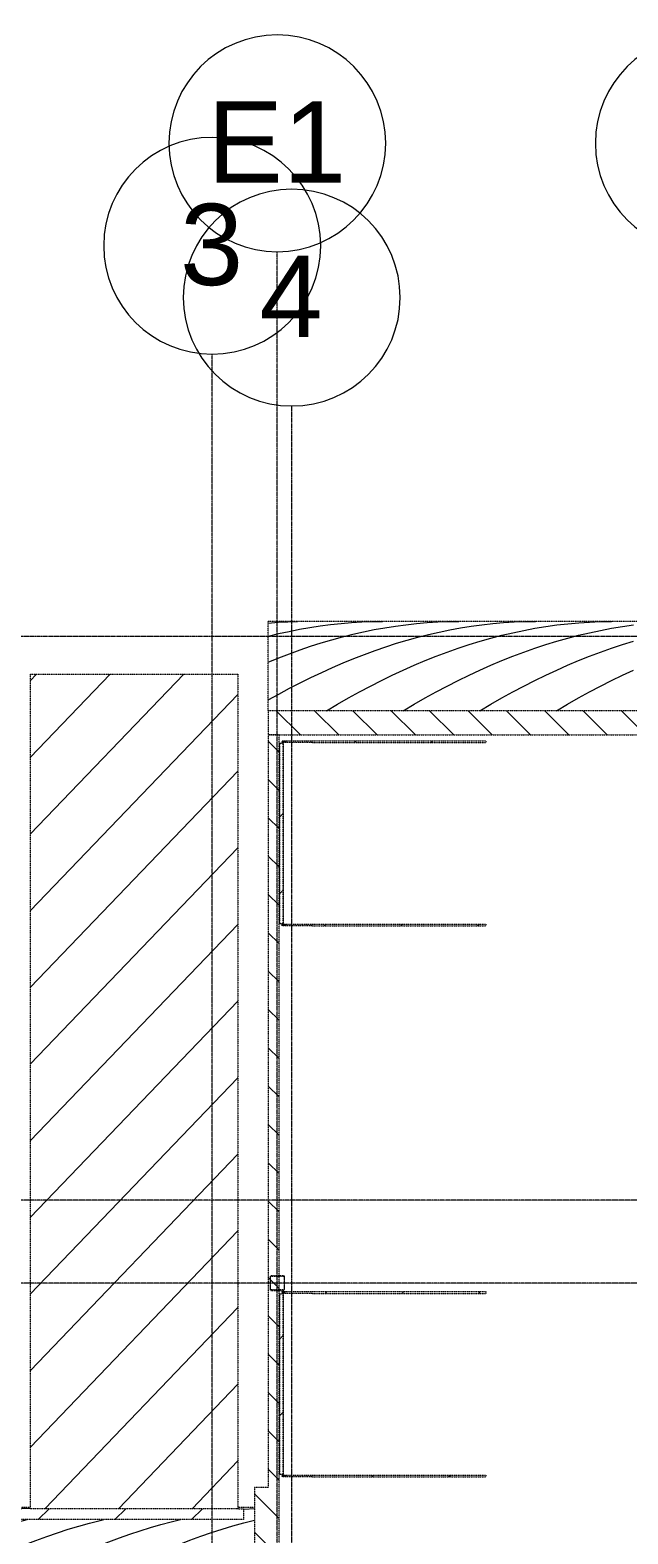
# Model space of a CAD drawing. Header units: inches. Extents: x -4124 to 2030, y 10168 to 14873.
# Drawn here: x 115 to 446, y 11264 to 12096 of the extents above; entities that cross this region are included whole.
import ezdxf

# ---------------------------------------------------------------- set-up
doc = ezdxf.new("R2010")
doc.units = ezdxf.units.IN
doc.header["$MEASUREMENT"] = 0
doc.linetypes.add('Demolished', pattern=[0.1875, 0.125, -0.0625])
doc.linetypes.add('Grid Line 1_2_', pattern=[0.875, 0.5, -0.125, 0.125, -0.125])
for name, color, linetype, lineweight in [('A-DOOR', 31, 'Demolished', 9), ('A-ROOF', 132, 'Demolished', 9), ('A-ROOF-PATT', 132, 'Demolished', 9), ('A-WALL', 113, 'Continuous', 9), ('A-WALL-PATT', 111, 'Continuous', 13), ('S-COLS', 52, 'Continuous', 9), ('S-GRID', 1, 'Continuous', 9), ('S-GRID-IDEN', 1, 'Continuous', 9)]:
    doc.layers.add(name, color=color, linetype=linetype, lineweight=lineweight)
doc.styles.add('Arial', font='arial.ttf', dxfattribs={"height": 45})
pattern_1 = [(135, (3272.782, 0), (-10.606602, -10.606602), [])]
pattern_2 = [(315, (-11585.395, -3056.942), (21.2132, 21.2132), [])]
pattern_3 = [(359.137, (-11585.395, -40.572), (21.213218923, 0.319530762), [])]
pattern_4 = [(315, (-11280.395, -3056.942), (21.2132, 21.2132), [])]
pattern_5 = [(359.137, (-11280.395, -40.572), (21.213218923, 0.319530762), [])]

# ---------------------------------------------------------------- blocks, each defined once
blk = doc.blocks.new('HSS-Hollow Structural Section-Column - HSS8X8X1_4-V51-DEMO PLAN - MEZZ')
at = {"layer": 'S-COLS', "linetype": 'Demolished'}
h = blk.add_hatch(dxfattribs=at)
h.set_pattern_fill('FP_42', color=1, style=0, pattern_type=2)
h.set_pattern_definition([(135, (3021.203, -11402.395), (-10.606602, -10.606602), [])])
h.paths.add_polyline_path([(-3.53, -4), (3.53, -4), (3.53, -3.77), (-3.53, -3.77)], flags=0)
h.paths.add_polyline_path([(-4, -3.53), (-3.77, -3.53), (-3.77, 3.53), (-4, 3.53)], flags=0)
h.paths.add_polyline_path([(-3.53, -4), (-3.77, -3.66), (-4, -3.53), (-3.77, -3.9), (-3.7, -3.93)], flags=0)
h.paths.add_polyline_path([(4, -3.53), (4, 3.53), (3.77, 3.53), (3.77, -3.53)], flags=0)
h.paths.add_polyline_path([(3.53, -4), (3.86, -3.86), (4, -3.53), (3.66, -3.77)], flags=0)
h.paths.add_polyline_path([(-3.53, 4), (-3.53, 3.77), (3.53, 3.77), (3.53, 4), (-3.31, 4)], flags=0)
h.paths.add_polyline_path([(-4, 3.53), (-3.66, 3.77), (-3.53, 4), (-3.86, 3.86)], flags=0)
h.paths.add_polyline_path([(4, 3.53), (3.77, 3.9), (3.53, 4), (3.77, 3.66)], flags=0)
at = {"layer": 'S-COLS', "color": 10, "linetype": 'Demolished', "lineweight": 15}
for p, q in [((-4, 3.53), (-4, -3.53)), ((-3.77, -3.53), (-3.77, 3.53)), ((3.53, 4), (-3.53, 4)), ((-3.53, 3.77), (3.53, 3.77)), ((3.77, 3.53), (3.77, -3.53)), ((4, -3.53), (4, 3.53)), ((3.53, -3.77), (-3.53, -3.77)), ((-3.53, -4), (3.53, -4))]:
    blk.add_line(p, q, dxfattribs=at)
for centre, radius, start, end in [((-3.53, 3.53), 0.466, 90, 180), ((-3.53, 3.53), 0.233, 90, 180), ((3.53, 3.53), 0.466, 360, 90), ((3.53, 3.53), 0.233, 0, 90), ((-3.53, -3.53), 0.466, 180, 270), ((-3.53, -3.53), 0.233, 180, 270), ((3.53, -3.53), 0.466, 270, 360), ((3.53, -3.53), 0.233, 270, 0)]:
    blk.add_arc(centre, radius, start, end, dxfattribs=at)
blk = doc.blocks.new('FP_52-DEMO PLAN - MEZZ')
at = {"layer": 'A-ROOF', "color": 1}
for p, q in [((-3157.95, 11278.15), (-3200.45, 11278.15)), ((-3033.83, 11278.15), (-3042.95, 11278.15))]:
    blk.add_line(p, q, dxfattribs=at)
at = {"layer": 'A-ROOF-PATT', "color": 20, "linetype": 'Continuous'}
for p, q in [((-3200.45, 11277.89), (-3199.12, 11277.97)), ((-3199.12, 11277.97), (-3193.2, 11278.18)), ((-3163.66, 11277.52), (-3162.61, 11277.61)), ((-3162.61, 11277.61), (-3157.95, 11277.89)), ((-3039.95, 11277.22), (-3039.58, 11277.26)), ((-3039.58, 11277.26), (-3033.83, 11277.72)), ((-3185.29, 11264.23), (-3179.37, 11266.15)), ((-3179.37, 11266.15), (-3173.45, 11267.93)), ((-3173.45, 11267.93), (-3167.53, 11269.57)), ((-3167.53, 11269.57), (-3161.61, 11271.07)), ((-3161.61, 11271.07), (-3159.66, 11271.52)), ((-3142.86, 11264.23), (-3136.94, 11266.15)), ((-3136.94, 11266.15), (-3131.02, 11267.93)), ((-3131.02, 11267.93), (-3125.1, 11269.57)), ((-3125.1, 11269.57), (-3119.19, 11271.07)), ((-3119.19, 11271.07), (-3117.23, 11271.52)), ((-3102.81, 11263.42), (-3097.06, 11265.34)), ((-3097.06, 11265.34), (-3091.31, 11267.13)), ((-3091.31, 11267.13), (-3085.57, 11268.79)), ((-3085.57, 11268.79), (-3079.82, 11270.31)), ((-3079.82, 11270.31), (-3074.84, 11271.52)), ((-3063.56, 11262.31), (-3057.61, 11264.36)), ((-3057.61, 11264.36), (-3051.67, 11266.28)), ((-3051.67, 11266.28), (-3045.72, 11268.06)), ((-3045.72, 11268.06), (-3039.77, 11269.7)), ((-3039.77, 11269.7), (-3033.83, 11271.19)), ((-3200.45, 11258.68), (-3197.12, 11259.99)), ((-3197.12, 11259.99), (-3191.2, 11262.18)), ((-3191.2, 11262.18), (-3185.29, 11264.23)), ((-3166.53, 11255.21), (-3160.61, 11257.66)), ((-3160.61, 11257.66), (-3154.7, 11259.99)), ((-3154.7, 11259.99), (-3148.78, 11262.18)), ((-3148.78, 11262.18), (-3142.86, 11264.23)), ((-3125.8, 11254.48), (-3120.06, 11256.9)), ((-3120.06, 11256.9), (-3114.31, 11259.2)), ((-3114.31, 11259.2), (-3108.56, 11261.38)), ((-3108.56, 11261.38), (-3102.81, 11263.42)), ((-3081.4, 11255.33), (-3075.45, 11257.79)), ((-3075.45, 11257.79), (-3069.51, 11260.12)), ((-3069.51, 11260.12), (-3063.56, 11262.31)), ((-3039.7, 11255.02), (-3033.83, 11257.46)), ((-3184.29, 11247.06), (-3178.37, 11249.91)), ((-3178.37, 11249.91), (-3172.45, 11252.62)), ((-3172.45, 11252.62), (-3166.53, 11255.21)), ((-3143.05, 11246.48), (-3137.3, 11249.26)), ((-3137.3, 11249.26), (-3131.55, 11251.93)), ((-3131.55, 11251.93), (-3125.8, 11254.48)), ((-3099.24, 11247.16), (-3093.29, 11250.01)), ((-3093.29, 11250.01), (-3087.35, 11252.73)), ((-3087.35, 11252.73), (-3081.4, 11255.33)), ((-3057.32, 11246.91), (-3051.45, 11249.74)), ((-3051.45, 11249.74), (-3045.58, 11252.44)), ((-3045.58, 11252.44), (-3039.7, 11255.02)), ((-3667.45, 11238.49), (-3661.59, 11241.65)), ((-3661.59, 11241.65), (-3658.94, 11243.02)), ((-3626.31, 11237.78), (-3620.39, 11241)), ((-3620.39, 11241), (-3616.52, 11243.02)), ((-3583.88, 11237.78), (-3577.96, 11241)), ((-3577.96, 11241), (-3574.09, 11243.02)), ((-3541.45, 11237.78), (-3535.54, 11241)), ((-3535.54, 11241), (-3531.67, 11243.02)), ((-3499.03, 11237.78), (-3493.11, 11241)), ((-3493.11, 11241), (-3489.24, 11243.02)), ((-3456.6, 11237.78), (-3450.68, 11241)), ((-3450.68, 11241), (-3446.81, 11243.02)), ((-3414.18, 11237.78), (-3408.26, 11241)), ((-3408.26, 11241), (-3404.39, 11243.02)), ((-3371.75, 11237.78), (-3365.83, 11241)), ((-3365.83, 11241), (-3361.96, 11243.02)), ((-3329.32, 11237.78), (-3323.4, 11241)), ((-3323.4, 11241), (-3319.53, 11243.02)), ((-3286.9, 11237.78), (-3280.98, 11241)), ((-3280.98, 11241), (-3277.11, 11243.02)), ((-3244.47, 11237.78), (-3238.55, 11241)), ((-3238.55, 11241), (-3234.68, 11243.02)), ((-3202.04, 11237.78), (-3196.12, 11241)), ((-3196.12, 11241), (-3190.21, 11244.09)), ((-3190.21, 11244.09), (-3184.29, 11247.06)), ((-3160.3, 11237.4), (-3154.55, 11240.54)), ((-3154.55, 11240.54), (-3148.8, 11243.57)), ((-3148.8, 11243.57), (-3143.05, 11246.48)), ((-3117.08, 11237.84), (-3111.13, 11241.07)), ((-3111.13, 11241.07), (-3105.19, 11244.18)), ((-3105.19, 11244.18), (-3099.24, 11247.16)), ((-3074.94, 11237.68), (-3069.07, 11240.88)), ((-3069.07, 11240.88), (-3063.2, 11243.95)), ((-3063.2, 11243.95), (-3057.32, 11246.91)), ((-3638.14, 11230.99), (-3632.23, 11234.44)), ((-3632.23, 11234.44), (-3626.31, 11237.78)), ((-3595.72, 11230.99), (-3589.8, 11234.44)), ((-3589.8, 11234.44), (-3583.88, 11237.78)), ((-3553.29, 11230.99), (-3547.37, 11234.44)), ((-3547.37, 11234.44), (-3541.45, 11237.78)), ((-3510.86, 11230.99), (-3504.95, 11234.44)), ((-3504.95, 11234.44), (-3499.03, 11237.78)), ((-3468.44, 11230.99), (-3462.52, 11234.44)), ((-3462.52, 11234.44), (-3456.6, 11237.78)), ((-3426.01, 11230.99), (-3420.09, 11234.44)), ((-3420.09, 11234.44), (-3414.18, 11237.78)), ((-3383.59, 11230.99), (-3377.67, 11234.44)), ((-3377.67, 11234.44), (-3371.75, 11237.78)), ((-3341.16, 11230.99), (-3335.24, 11234.44)), ((-3335.24, 11234.44), (-3329.32, 11237.78)), ((-3298.73, 11230.99), (-3292.81, 11234.44)), ((-3292.81, 11234.44), (-3286.9, 11237.78)), ((-3256.31, 11230.99), (-3250.39, 11234.44)), ((-3250.39, 11234.44), (-3244.47, 11237.78)), ((-3213.88, 11230.99), (-3207.96, 11234.44)), ((-3207.96, 11234.44), (-3202.04, 11237.78)), ((-3171.79, 11230.79), (-3166.04, 11234.15)), ((-3166.04, 11234.15), (-3160.3, 11237.4)), ((-3128.97, 11231.02), (-3123.02, 11234.49)), ((-3123.02, 11234.49), (-3117.08, 11237.84)), ((-3086.69, 11230.93), (-3080.82, 11234.37)), ((-3080.82, 11234.37), (-3074.94, 11237.68)), ((-3044.92, 11230.54), (-3039.37, 11233.8)), ((-3039.37, 11233.8), (-3033.83, 11236.95)), ((-3649.98, 11223.73), (-3644.06, 11227.41)), ((-3644.06, 11227.41), (-3638.14, 11230.99)), ((-3607.55, 11223.73), (-3601.64, 11227.41)), ((-3601.64, 11227.41), (-3595.72, 11230.99)), ((-3565.13, 11223.73), (-3559.21, 11227.41)), ((-3559.21, 11227.41), (-3553.29, 11230.99)), ((-3522.7, 11223.73), (-3516.78, 11227.41)), ((-3516.78, 11227.41), (-3510.86, 11230.99)), ((-3480.28, 11223.73), (-3474.36, 11227.41)), ((-3474.36, 11227.41), (-3468.44, 11230.99)), ((-3437.85, 11223.73), (-3431.93, 11227.41)), ((-3431.93, 11227.41), (-3426.01, 11230.99)), ((-3395.42, 11223.73), (-3389.5, 11227.41)), ((-3389.5, 11227.41), (-3383.59, 11230.99)), ((-3353, 11223.73), (-3347.08, 11227.41)), ((-3347.08, 11227.41), (-3341.16, 11230.99)), ((-3310.57, 11223.73), (-3304.65, 11227.41)), ((-3304.65, 11227.41), (-3298.73, 11230.99)), ((-3268.14, 11223.73), (-3262.22, 11227.41)), ((-3262.22, 11227.41), (-3256.31, 11230.99)), ((-3225.72, 11223.73), (-3219.8, 11227.41)), ((-3219.8, 11227.41), (-3213.88, 11230.99)), ((-3183.29, 11223.73), (-3177.54, 11227.31)), ((-3177.54, 11227.31), (-3171.79, 11230.79)), ((-3140.86, 11223.73), (-3134.92, 11227.43)), ((-3134.92, 11227.43), (-3128.97, 11231.02)), ((-3098.44, 11223.73), (-3092.56, 11227.39)), ((-3092.56, 11227.39), (-3086.69, 11230.93)), ((-3056.01, 11223.73), (-3050.47, 11227.19)), ((-3050.47, 11227.19), (-3044.92, 11230.54))]:
    blk.add_line(p, q, dxfattribs=at)
blk = doc.blocks.new('FP_54-DEMO PLAN - MEZZ')
at = {"layer": 'A-ROOF', "color": 1}
blk.add_line((-1585.45, 11768.64), (-3026.2, 11768.64), dxfattribs=at)
at = {"layer": 'A-ROOF-PATT', "color": 20, "linetype": 'Continuous'}
for p, q in [((-3026.2, 11767.83), (-3020.81, 11768.24)), ((-3020.81, 11768.24), (-3015.42, 11768.53)), ((-3015.42, 11768.53), (-3010.03, 11768.7)), ((-3014.7, 11763.24), (-3008.95, 11764.38)), ((-3008.95, 11764.38), (-3003.2, 11765.4)), ((-3003.2, 11765.4), (-2997.45, 11766.28)), ((-2997.45, 11766.28), (-2991.69, 11767.02)), ((-2991.69, 11767.02), (-2985.94, 11767.64)), ((-2985.94, 11767.64), (-2980.19, 11768.12)), ((-2980.19, 11768.12), (-2974.44, 11768.46)), ((-2974.44, 11768.46), (-2968.69, 11768.68)), ((-2973.47, 11762.98), (-2967.61, 11764.18)), ((-2968.69, 11768.68), (-2962.94, 11768.75)), ((-2967.61, 11764.18), (-2961.75, 11765.23)), ((-2961.75, 11765.23), (-2955.89, 11766.15)), ((-2955.89, 11766.15), (-2950.03, 11766.93)), ((-2950.03, 11766.93), (-2944.17, 11767.58)), ((-2944.17, 11767.58), (-2938.31, 11768.08)), ((-2938.31, 11768.08), (-2932.45, 11768.44)), ((-2932.45, 11768.44), (-2926.59, 11768.67)), ((-2931.61, 11762.86), (-2925.7, 11764.07)), ((-2926.59, 11768.67), (-2920.73, 11768.75)), ((-2925.7, 11764.07), (-2919.79, 11765.15)), ((-2919.79, 11765.15), (-2913.88, 11766.09)), ((-2913.88, 11766.09), (-2907.96, 11766.89)), ((-2907.96, 11766.89), (-2902.05, 11767.54)), ((-2902.05, 11767.54), (-2896.14, 11768.06)), ((-2896.14, 11768.06), (-2890.23, 11768.43)), ((-2890.23, 11768.43), (-2884.32, 11768.66)), ((-2884.79, 11763.78), (-2878.73, 11764.92)), ((-2884.32, 11768.66), (-2878.41, 11768.75)), ((-2878.73, 11764.92), (-2872.67, 11765.91)), ((-2872.67, 11765.91), (-2866.6, 11766.76)), ((-2866.6, 11766.76), (-2860.54, 11767.45)), ((-2860.54, 11767.45), (-2854.47, 11768)), ((-2854.47, 11768), (-2848.41, 11768.4)), ((-2848.41, 11768.4), (-2842.35, 11768.65)), ((-2842.37, 11763.78), (-2836.3, 11764.92)), ((-2842.35, 11768.65), (-2836.28, 11768.75)), ((-2836.3, 11764.92), (-2830.24, 11765.91)), ((-2830.24, 11765.91), (-2824.18, 11766.76)), ((-3026.2, 11760.55), (-3020.45, 11761.96)), ((-3020.45, 11761.96), (-3014.7, 11763.24)), ((-3002.76, 11754.98), (-2996.9, 11756.85)), ((-2996.9, 11756.85), (-2991.04, 11758.58)), ((-2991.04, 11758.58), (-2985.18, 11760.19)), ((-2985.18, 11760.19), (-2979.33, 11761.65)), ((-2979.33, 11761.65), (-2973.47, 11762.98)), ((-2961.17, 11754.71), (-2955.26, 11756.61)), ((-2955.26, 11756.61), (-2949.35, 11758.38)), ((-2949.35, 11758.38), (-2943.44, 11760.01)), ((-2943.44, 11760.01), (-2937.52, 11761.5)), ((-2937.52, 11761.5), (-2931.61, 11762.86)), ((-2921.18, 11753.88), (-2915.11, 11755.89)), ((-2915.11, 11755.89), (-2909.05, 11757.76)), ((-2909.05, 11757.76), (-2902.99, 11759.48)), ((-2902.99, 11759.48), (-2896.92, 11761.06)), ((-2896.92, 11761.06), (-2890.86, 11762.49)), ((-2890.86, 11762.49), (-2884.79, 11763.78)), ((-2878.75, 11753.88), (-2872.69, 11755.89)), ((-2872.69, 11755.89), (-2866.62, 11757.76)), ((-2866.62, 11757.76), (-2860.56, 11759.48)), ((-2860.56, 11759.48), (-2854.5, 11761.06)), ((-2854.5, 11761.06), (-2848.43, 11762.49)), ((-2848.43, 11762.49), (-2842.37, 11763.78)), ((-2836.32, 11753.88), (-2830.26, 11755.89)), ((-2830.26, 11755.89), (-2824.2, 11757.76)), ((-3026.2, 11746.21), (-3020.34, 11748.59)), ((-3020.34, 11748.59), (-3014.48, 11750.85)), ((-3014.48, 11750.85), (-3008.62, 11752.98)), ((-3008.62, 11752.98), (-3002.76, 11754.98)), ((-2984.82, 11745.77), (-2978.91, 11748.2)), ((-2978.91, 11748.2), (-2973, 11750.5)), ((-2973, 11750.5), (-2967.08, 11752.67)), ((-2967.08, 11752.67), (-2961.17, 11754.71)), ((-2939.37, 11747.03), (-2933.3, 11749.45)), ((-2933.3, 11749.45), (-2927.24, 11751.74)), ((-2927.24, 11751.74), (-2921.18, 11753.88)), ((-2896.94, 11747.03), (-2890.88, 11749.45)), ((-2890.88, 11749.45), (-2884.81, 11751.74)), ((-2884.81, 11751.74), (-2878.75, 11753.88)), ((-2854.52, 11747.03), (-2848.45, 11749.45)), ((-2848.45, 11749.45), (-2842.39, 11751.74)), ((-2842.39, 11751.74), (-2836.32, 11753.88)), ((-3002.56, 11737.71), (-2996.64, 11740.52)), ((-2996.64, 11740.52), (-2990.73, 11743.21)), ((-2990.73, 11743.21), (-2984.82, 11745.77)), ((-2963.62, 11735.99), (-2957.56, 11738.94)), ((-2957.56, 11738.94), (-2951.5, 11741.77)), ((-2951.5, 11741.77), (-2945.43, 11744.47)), ((-2945.43, 11744.47), (-2939.37, 11747.03)), ((-2921.2, 11735.99), (-2915.13, 11738.94)), ((-2915.13, 11738.94), (-2909.07, 11741.77)), ((-2909.07, 11741.77), (-2903.01, 11744.47)), ((-2903.01, 11744.47), (-2896.94, 11747.03)), ((-2878.77, 11735.99), (-2872.71, 11738.94)), ((-2872.71, 11738.94), (-2866.64, 11741.77)), ((-2866.64, 11741.77), (-2860.58, 11744.47)), ((-2860.58, 11744.47), (-2854.52, 11747.03)), ((-2836.34, 11735.99), (-2830.28, 11738.94)), ((-2830.28, 11738.94), (-2824.22, 11741.77)), ((-3020.29, 11728.53), (-3014.38, 11731.71)), ((-3014.38, 11731.71), (-3008.47, 11734.77)), ((-3008.47, 11734.77), (-3002.56, 11737.71)), ((-2975.75, 11729.68), (-2969.69, 11732.9)), ((-2969.69, 11732.9), (-2963.62, 11735.99)), ((-2933.33, 11729.68), (-2927.26, 11732.9)), ((-2927.26, 11732.9), (-2921.2, 11735.99)), ((-2890.9, 11729.68), (-2884.84, 11732.9)), ((-2884.84, 11732.9), (-2878.77, 11735.99)), ((-2848.47, 11729.68), (-2842.41, 11732.9)), ((-2842.41, 11732.9), (-2836.34, 11735.99)), ((-3026.2, 11725.23), (-3020.29, 11728.53)), ((-2993.94, 11719.28), (-2987.88, 11722.87)), ((-2987.88, 11722.87), (-2981.82, 11726.34)), ((-2981.82, 11726.34), (-2975.75, 11729.68)), ((-2951.52, 11719.28), (-2945.45, 11722.87)), ((-2945.45, 11722.87), (-2939.39, 11726.34)), ((-2939.39, 11726.34), (-2933.33, 11729.68)), ((-2909.09, 11719.28), (-2903.03, 11722.87)), ((-2903.03, 11722.87), (-2896.96, 11726.34)), ((-2896.96, 11726.34), (-2890.9, 11729.68)), ((-2866.66, 11719.28), (-2860.6, 11722.87)), ((-2860.6, 11722.87), (-2854.54, 11726.34)), ((-2854.54, 11726.34), (-2848.47, 11729.68))]:
    blk.add_line(p, q, dxfattribs=at)
blk = doc.blocks.new('Door-Sectional_DesignersChoice_Amarr - 8_x8_-1589674-DEMO PLAN - MEZZ')
at = {"layer": 'A-DOOR', "linetype": 'Continuous'}
h = blk.add_hatch(dxfattribs=at)
h.set_pattern_fill('FP_72', color=20, style=0, pattern_type=2)
h.set_pattern_definition(pattern_3)
h.paths.add_polyline_path([(14.72, -39.09), (14.72, -39.8), (15.72, -39.8), (15.72, -38.44), (14.72, -38.44), (14.72, -39.03)], flags=0)
at = {"layer": 'A-DOOR'}
h = blk.add_hatch(dxfattribs=at)
h.set_pattern_fill('FP_49', color=20, style=0, pattern_type=2)
h.set_pattern_definition(pattern_2)
h.paths.add_polyline_path([(16, -39.03), (116, -39.03), (116, -37.15), (16, -37.15)], flags=0)
h = blk.add_hatch(dxfattribs=at)
h.set_pattern_fill('FP_71', color=20, style=0, pattern_type=2)
h.set_pattern_definition([(324.736, (-11585.395, -1547.985), (21.212953, 15.000375), [])])
h.paths.add_polyline_path([(16, -39.03), (16, -39.09), (30.42, -39.03)], flags=0)
h = blk.add_hatch(dxfattribs=at)
h.set_pattern_fill('FP_72', color=20, style=0, pattern_type=2)
h.set_pattern_definition(pattern_3)
h.paths.add_polyline_path([(116.28, -39.09), (116.28, -39.8), (117.28, -39.8), (117.28, -38.44), (116.28, -38.44), (116.28, -39.03)], flags=0)
h = blk.add_hatch(dxfattribs=at)
h.set_pattern_fill('FP_49', color=20, style=0, pattern_type=2)
h.set_pattern_definition(pattern_2)
h.paths.add_polyline_path([(14.72, -103.33), (14.72, -151.09), (15.72, -151.09), (15.72, -55.29), (14.72, -55.29)], flags=0)
h = blk.add_hatch(dxfattribs=at)
h.set_pattern_fill('FP_49', color=20, style=0, pattern_type=2)
h.set_pattern_definition(pattern_2)
h.paths.add_polyline_path([(116.28, -103.33), (116.28, -151.09), (117.28, -151.09), (117.28, -55.29), (116.28, -55.29)], flags=0)
at = {"layer": 'A-DOOR', "color": 1}
for p, q in [((14.72, -39.8), (14.72, -38.44)), ((14.72, -38.44), (15.72, -38.44)), ((14.72, -55.29), (14.72, -39.8)), ((15.72, -39.8), (14.72, -39.8)), ((15.72, -38.44), (15.72, -39.8)), ((15.72, -39.8), (15.72, -55.29)), ((16, -37.15), (16, -37.09)), ((16, -37.09), (116, -37.09)), ((16, -39.03), (16, -37.15)), ((16, -37.15), (116, -37.15)), ((16, -39.09), (16, -39.03)), ((16, -39.03), (116, -39.03)), ((16, -39.09), (116, -39.09)), ((116, -37.09), (116, -37.15)), ((116, -37.15), (116, -39.03)), ((116, -39.03), (116, -39.09)), ((116.28, -39.8), (116.28, -38.44)), ((116.28, -38.44), (117.28, -38.44)), ((116.28, -55.29), (116.28, -39.8)), ((117.28, -39.8), (116.28, -39.8)), ((117.28, -38.44), (117.28, -39.8)), ((117.28, -39.8), (117.28, -55.29)), ((14.72, -55.29), (14.72, -151.09)), ((15.72, -55.29), (15.72, -151.09)), ((116.28, -55.29), (116.28, -151.09)), ((117.28, -55.29), (117.28, -151.09)), ((15.72, -151.09), (14.72, -151.09)), ((117.28, -151.09), (116.28, -151.09))]:
    blk.add_line(p, q, dxfattribs=at)
blk = doc.blocks.new('Door-Sectional_DesignersChoice_Amarr - 8_x8_-V60-DEMO PLAN - MEZZ')
at = {"layer": 'A-DOOR', "linetype": 'Continuous'}
h = blk.add_hatch(dxfattribs=at)
h.set_pattern_fill('FP_75', color=20, style=0, pattern_type=2)
h.set_pattern_definition(pattern_5)
h.paths.add_polyline_path([(14.72, -39.03), (14.72, -39.8), (15.72, -39.8), (15.72, -38.44), (14.72, -38.44)], flags=0)
at = {"layer": 'A-DOOR'}
h = blk.add_hatch(dxfattribs=at)
h.set_pattern_fill('FP_73', color=20, style=0, pattern_type=2)
h.set_pattern_definition([(324.736, (-11280.395, -1547.048), (21.212953, 15.000375), [])])
h.paths.add_polyline_path([(16, -37.09), (16, -37.15), (23.82, -37.09)], flags=0)
h = blk.add_hatch(dxfattribs=at)
h.set_pattern_fill('FP_51', color=20, style=0, pattern_type=2)
h.set_pattern_definition(pattern_4)
h.paths.add_polyline_path([(16, -37.15), (16, -39.03), (116, -39.03), (116, -37.15), (23.82, -37.15)], flags=0)
h = blk.add_hatch(dxfattribs=at)
h.set_pattern_fill('FP_74', color=20, style=0, pattern_type=2)
h.set_pattern_definition([(324.736, (-11280.395, -1547.985), (21.212953, 15.000375), [])])
h.paths.add_polyline_path([(16, -39.03), (16, -39.09), (23.82, -39.03)], flags=0)
h = blk.add_hatch(dxfattribs=at)
h.set_pattern_fill('FP_75', color=20, style=0, pattern_type=2)
h.set_pattern_definition(pattern_5)
h.paths.add_polyline_path([(116.28, -39.03), (116.28, -39.8), (117.28, -39.8), (117.28, -38.44), (116.28, -38.44)], flags=0)
h = blk.add_hatch(dxfattribs=at)
h.set_pattern_fill('FP_51', color=20, style=0, pattern_type=2)
h.set_pattern_definition(pattern_4)
h.paths.add_polyline_path([(14.72, -55.29), (14.72, -151.09), (15.72, -151.09), (15.72, -55.29)], flags=0)
h = blk.add_hatch(dxfattribs=at)
h.set_pattern_fill('FP_51', color=20, style=0, pattern_type=2)
h.set_pattern_definition(pattern_4)
h.paths.add_polyline_path([(116.28, -55.29), (116.28, -151.09), (117.28, -151.09), (117.28, -55.29)], flags=0)
at = {"layer": 'A-DOOR', "color": 1}
for p, q in [((14.72, -39.8), (14.72, -38.44)), ((14.72, -38.44), (15.72, -38.44)), ((14.72, -55.29), (14.72, -39.8)), ((15.72, -39.8), (14.72, -39.8)), ((15.72, -38.44), (15.72, -39.8)), ((15.72, -39.8), (15.72, -55.29)), ((16, -37.15), (16, -37.09)), ((16, -37.09), (116, -37.09)), ((16, -39.03), (16, -37.15)), ((16, -37.15), (116, -37.15)), ((16, -39.09), (16, -39.03)), ((16, -39.03), (116, -39.03)), ((16, -39.09), (116, -39.09)), ((116, -37.09), (116, -37.15)), ((116, -37.15), (116, -39.03)), ((116, -39.03), (116, -39.09)), ((116.28, -39.8), (116.28, -38.44)), ((116.28, -38.44), (117.28, -38.44)), ((116.28, -55.29), (116.28, -39.8)), ((117.28, -39.8), (116.28, -39.8)), ((117.28, -38.44), (117.28, -39.8)), ((117.28, -39.8), (117.28, -55.29)), ((14.72, -55.29), (14.72, -151.09)), ((15.72, -55.29), (15.72, -151.09)), ((116.28, -55.29), (116.28, -151.09)), ((117.28, -55.29), (117.28, -151.09)), ((15.72, -151.09), (14.72, -151.09)), ((117.28, -151.09), (116.28, -151.09))]:
    blk.add_line(p, q, dxfattribs=at)
blk = doc.blocks.new('Grid - Grid Head - Circle-50561-DEMO PLAN - MEZZ')
at = {"layer": 'S-GRID-IDEN'}
for start, end in [(360, 180), (180, 360)]:
    blk.add_arc((0, 0), 0.25, start, end, dxfattribs=at)

msp = doc.modelspace()

# ---------------------------------------------------------------- hatches: boundary and pattern name
at = {"layer": 'A-ROOF-PATT'}
h = msp.add_hatch(dxfattribs=at)
h.set_pattern_fill('FP_60', color=20, style=0, pattern_type=2)
h.set_pattern_definition([(46.169, (3022.466, 0), (-20.36471, 21.213684), [])])
h.paths.add_polyline_path([(151.93003, 11277.52039), (229.82844, 11277.52039), (229.82844, 11739.52039), (114.82844, 11739.52039), (114.82844, 11277.52039)], flags=0)
h = msp.add_hatch(dxfattribs=at)
h.set_pattern_fill('FP_53', color=1, style=0, pattern_type=2)
h.set_pattern_definition(pattern_1)
h.paths.add_polyline_path([(1155.37753, 11705.88242), (1687.32844, 11705.88242), (1687.32844, 11719.19445), (246.57844, 11719.19445), (246.57844, 11705.88242), (820.89503, 11705.88242)], flags=0)
at = {"layer": 'A-WALL', "linetype": 'Demolished'}
h = msp.add_hatch(dxfattribs=at)
h.set_pattern_fill('FP_26', color=20, style=0, pattern_type=2)
h.set_pattern_definition([(45, (3272.782, 0), (-21.2132, 21.2132), [])])
h.paths.add_polyline_path([(151.93003, 11271.52039), (232.82844, 11271.52039), (232.82844, 11277.52039), (72.32844, 11277.52039), (72.32844, 11271.52039), (114.82844, 11271.52039)], flags=0)
at = {"layer": 'A-WALL-PATT', "linetype": 'Demolished', "lineweight": 9}
h = msp.add_hatch(dxfattribs=at)
h.set_pattern_fill('FP_53', color=1, style=0, pattern_type=2)
h.set_pattern_definition(pattern_1)
h.paths.add_polyline_path([(248.04444, 11398.39539), (247.71493, 11398.53188), (247.57844, 11398.86139), (247.91701, 11398.62839)], flags=0)
h.paths.add_polyline_path([(246.57844, 11161.39539), (247.57844, 11161.39539), (247.57844, 11164.92939), (247.81144, 11164.92939), (247.87969, 11161.39539), (252.57844, 11161.39539), (252.57844, 11165.16239), (248.04444, 11165.16239), (248.04444, 11165.39539), (252.57844, 11165.39539), (252.57844, 11398.39539), (248.04444, 11398.39539), (248.15407, 11398.62839), (252.57844, 11398.62839), (252.57844, 11406.16239), (248.04444, 11406.16239), (248.04444, 11406.39539), (252.57844, 11406.39539), (252.57844, 11705.88242), (246.57844, 11705.88242), (246.57844, 11162.51518)], flags=0)
h.paths.add_polyline_path([(247.57844, 11164.92939), (247.81144, 11165.29888), (248.04444, 11165.39539), (247.81144, 11165.05682)], flags=0)
h.paths.add_polyline_path([(247.81144, 11398.86139), (247.57844, 11398.86139), (247.57844, 11405.92939), (247.81144, 11405.92939)], flags=0)
h.paths.add_polyline_path([(247.57844, 11405.92939), (247.81144, 11406.29888), (248.04444, 11406.39539), (247.81144, 11406.05682)], flags=0)
h = msp.add_hatch(dxfattribs=at)
h.set_pattern_fill('FP_53', color=1, style=0, pattern_type=2)
h.set_pattern_definition(pattern_1)
h.paths.add_polyline_path([(238.95344, 10808.41475), (246.57844, 10808.41475), (246.57844, 11289.20789), (238.95344, 11289.20789), (238.95344, 10842.43064)], flags=0)

# ---------------------------------------------------------------- linework, layer by layer
at = {"layer": 'A-ROOF', "color": 1}
for p, q in [((246.57844, 11719.19445), (246.57844, 11768.64404)), ((114.82844, 11739.52039), (229.82844, 11739.52039)), ((114.82844, 11739.52039), (114.82844, 11277.52039)), ((229.82844, 11739.52039), (229.82844, 11277.52039)), ((229.82844, 11277.52039), (114.82844, 11277.52039))]:
    msp.add_line(p, q, dxfattribs=at)
at = {"layer": 'A-ROOF', "color": 10, "lineweight": 15}
for p, q in [((1687.32844, 11719.19445), (246.57844, 11719.19445)), ((246.57844, 11719.19445), (246.57844, 11705.88242)), ((246.57844, 11705.88242), (1687.32844, 11705.88242))]:
    msp.add_line(p, q, dxfattribs=at)
at = {"layer": 'A-WALL', "color": 10, "linetype": 'Demolished', "lineweight": 15}
for p, q in [((252.57844, 11705.88242), (246.57844, 11705.88242)), ((246.57844, 11705.88242), (246.57844, 11289.20789)), ((252.57844, 11406.39539), (252.57844, 11705.88242)), ((252.57844, 11398.62839), (252.57844, 11406.16239)), ((252.57844, 11165.39539), (252.57844, 11398.39539)), ((238.95344, 11289.20789), (238.95344, 10808.41475)), ((246.57844, 11289.20789), (238.95344, 11289.20789))]:
    msp.add_line(p, q, dxfattribs=at)
at = {"layer": 'A-WALL', "color": 1, "linetype": 'Demolished'}
for p, q in [((229.82844, 11277.52039), (232.82844, 11277.52039)), ((232.82844, 11277.52039), (232.82844, 11271.52039)), ((232.82844, 11271.52039), (72.32844, 11271.52039))]:
    msp.add_line(p, q, dxfattribs=at)
at = {"layer": 'S-GRID', "linetype": 'Grid Line 1_2_'}
for p, q in [((251.57844, 10455.54858), (251.57844, 11973.42375)), ((215.57844, 10413.09146), (215.57844, 11916.7122)), ((259.57844, 10769.69706), (259.57844, 11888.03697)), ((1909.97838, 11760.39539), (-477.71162, 11760.39539)), ((1909.97838, 11448.39539), (-477.71162, 11448.39539)), ((1909.97838, 11402.39539), (-613.44071, 11402.39539))]:
    msp.add_line(p, q, dxfattribs=at)

# ---------------------------------------------------------------- block references
at = {"layer": 'A-DOOR', "color": 1, "rotation": 89.99999999999966}
for name, p in [('Door-Sectional_DesignersChoice_Amarr - 8_x8_-1589674-DEMO PLAN - MEZZ', (215.83925, 11585.39539)), ('Door-Sectional_DesignersChoice_Amarr - 8_x8_-V60-DEMO PLAN - MEZZ', (215.83925, 11280.39539))]:
    msp.add_blockref(name, p, dxfattribs=at)
at = {"layer": 'A-ROOF', "color": 1}
for name in ['FP_54-DEMO PLAN - MEZZ', 'FP_52-DEMO PLAN - MEZZ']:
    msp.add_blockref(name, (3272.7817, 0), dxfattribs=at)
at = {"layer": 'S-COLS', "color": 1, "linetype": 'Demolished'}
msp.add_blockref('HSS-Hollow Structural Section-Column - HSS8X8X1_4-V51-DEMO PLAN - MEZZ', (251.57844, 11402.39539), dxfattribs=at)
at = {"layer": 'S-GRID-IDEN', "xscale": 239.9999999999998, "yscale": 239.9999999999998, "zscale": 239.9999999999998}
for p in [(251.57844, 12033.42375), (487.57844, 12033.42375), (215.57844, 11976.7122), (259.57844, 11948.03697)]:
    msp.add_blockref('Grid - Grid Head - Circle-50561-DEMO PLAN - MEZZ', p, dxfattribs=at)

# ---------------------------------------------------------------- texts
at = {"layer": 'S-GRID-IDEN', "char_height": 45, "attachment_point": 1, "style": 'Arial'}
for s, insert, width in [('E1', (212.82675, 12056.6436), 93.1725), ('3', (197.75588, 11999.93205), 42.42), ('4', (241.75588, 11971.25682), 42.42)]:
    msp.add_mtext(s, dxfattribs=dict(at, insert=insert, width=width))

doc.saveas('drawing.dxf')
